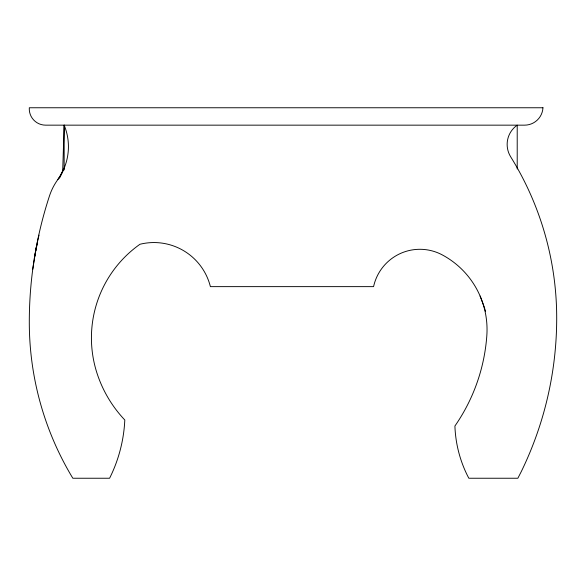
<?xml version="1.0" encoding="UTF-8"?>
<svg xmlns="http://www.w3.org/2000/svg" width="586" height="586" viewBox="0 0 586 586"><rect width="100%" height="100%" fill="white"/><g stroke="black" fill="none" stroke-linecap="round" stroke-linejoin="round"><path stroke-width="0.88" d="M517.211 169.002L517.211 125.155A23.484 23.484 0 0 0 510.684 156.821A305.438 305.438 0 0 1 556.7 318.044A350.487 350.487 0 0 1 521.188 471.774L517.863 478.242L468.844 478.242L467.467 475.612A120.789 120.789 0 0 1 454.912 426.015A181.125 181.125 0 0 0 486.82 335.741A84.743 84.743 0 0 0 442.291 254.91A47.415 47.415 0 0 0 373.575 286.635L210.396 286.635A58.161 58.161 0 0 0 139.959 244.267A114.6 114.6 0 0 0 97.305 374.132A123.368 123.368 0 0 0 124.803 419.994A145.035 145.035 0 0 1 109.589 478.242L72.832 478.242A301.329 301.329 0 0 1 29.3 322.871A403.952 403.952 0 0 1 49.48 195.922A59.626 59.626 0 0 1 57.772 179.646A56.373 56.373 0 0 0 64.16 125.155L62.68 171.464A326.556 326.556 0 0 0 59.743 177.609M32.757 269.23L36.142 247.988M59.12 178.312L64.16 168.079L60.395 175.661L57.772 179.646M480.095 296.033L484.073 306.595A118.431 118.431 0 0 1 485.567 311.591M64.16 125.155L64.16 169.918M35.665 250.727A297.329 297.329 0 0 1 39.013 235.133M34.31 258.587A326.556 326.556 0 0 1 37.13 244.399M542.966 107.758L29.3 107.758A16.327 16.327 0 0 0 45.598 125.155L524.617 125.155A18.378 18.378 0 0 0 542.966 107.758"/></g></svg>
